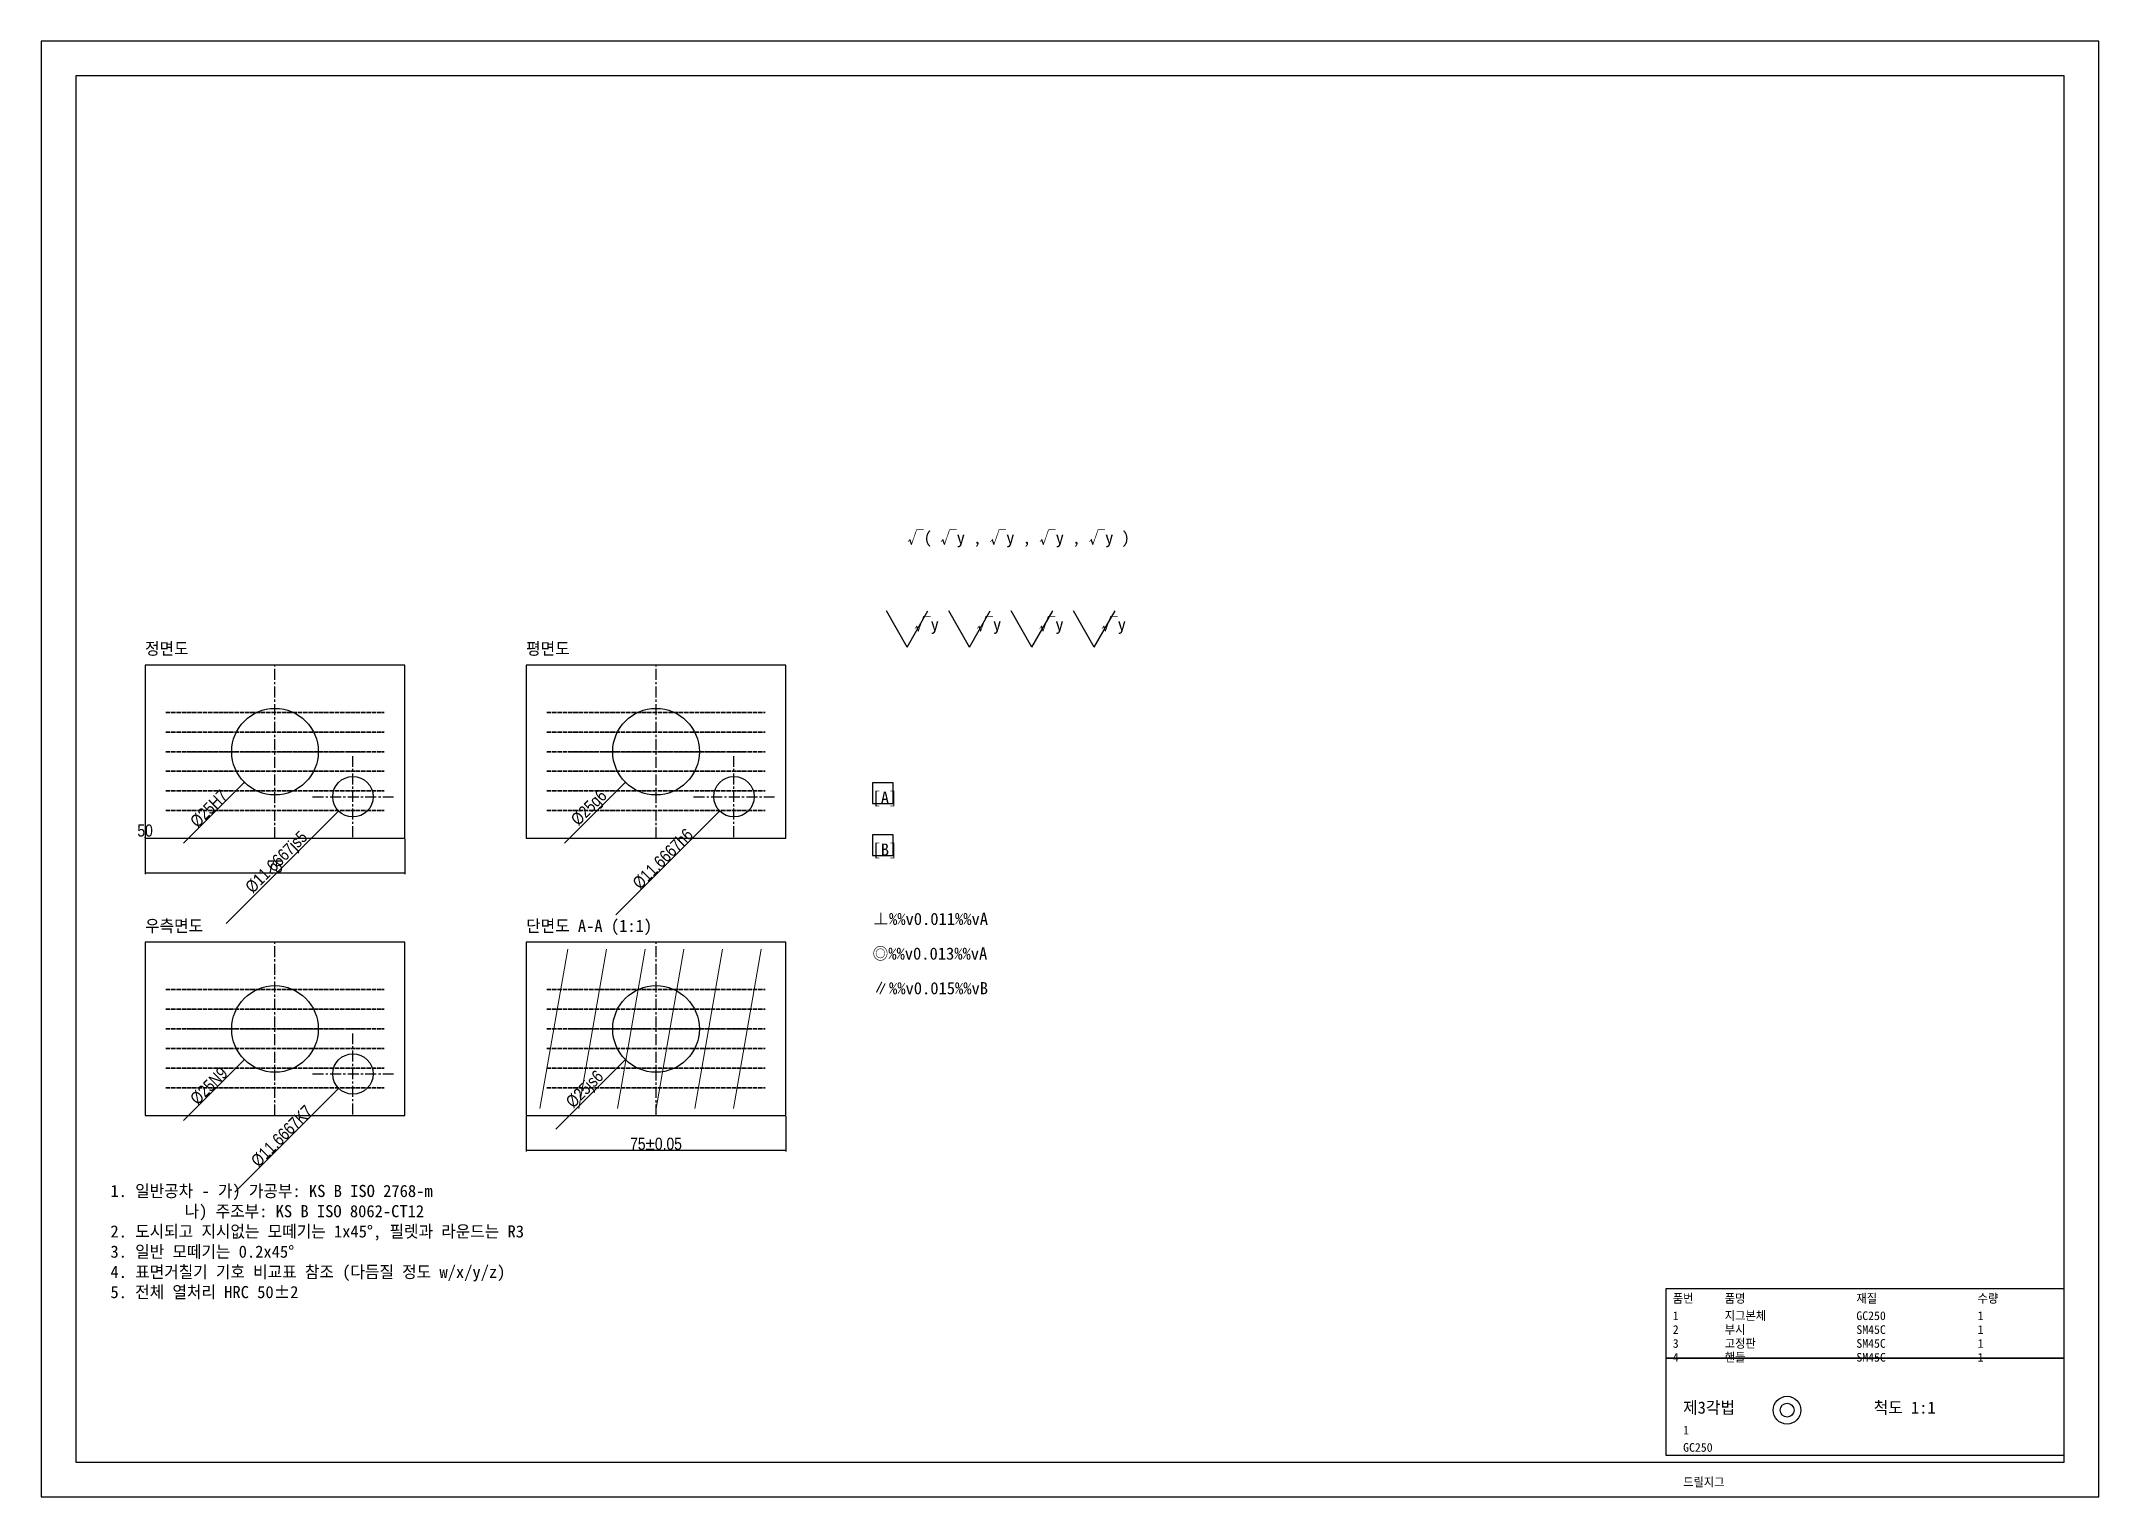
# Model space of a CAD drawing. Header units: millimetres. Extents: x 0 to 594, y 0 to 420.
import ezdxf

# ---------------------------------------------------------------- set-up
doc = ezdxf.new("R2010")
doc.units = ezdxf.units.MM
doc.linetypes.add('CENTER', pattern=[5.08, 3.175, -0.635, 0.635, -0.635])
doc.linetypes.add('DASHED', pattern=[1.524, 1.27, -0.254])
for name, color, linetype, lineweight in [('CENTER', 7, 'CENTER', 25), ('HATCH', 7, 'Continuous', 18), ('은선', 7, 'DASHED', 35)]:
    doc.layers.add(name, color=color, linetype=linetype, lineweight=lineweight)
doc.styles.add('OpenSansCondensed-Light', font='OpenSansCondensed-Light.ttf')
doc.dimstyles.new('EZ_RADIUS', dxfattribs={"dimtxt": 3.5, "dimasz": 0.25, "dimexe": 0.375, "dimexo": 0.125, "dimgap": 0.1, "dimtad": 1, "dimlfac": 100, "dimzin": 12, "dimdsep": 46, "dimtxsty": 'OpenSansCondensed-Light', "dimblk": 'CLOSEDBLANK', "dimcen": 0, "dimazin": 3, "dimtfac": 0.5, "dimtofl": 0, "dimtmove": 1, "dimatfit": 3})
doc.dimstyles.new('EZDXF', dxfattribs={"dimtxt": 3.5, "dimasz": 0.175, "dimexe": 0.375, "dimexo": 0.125, "dimgap": 0.1, "dimtad": 1, "dimlfac": 100, "dimzin": 12, "dimdsep": 46, "dimtxsty": 'OpenSansCondensed-Light', "dimblk": 'ARCHTICK', "dimcen": 2.5, "dimazin": 3, "dimtfac": 0.5, "dimtmove": 2, "dimatfit": 3})

# ---------------------------------------------------------------- blocks, each defined once
blk = doc.blocks.new('TITLE')
for tag, p in [('PART_NUMBER', (0, 0)), ('MATERIAL', (0, -5)), ('DESIGNER', (0, -10)), ('DESCRIPTION', (0, -15))]:
    blk.add_attdef(tag, p, '', height=2.5)
blk = doc.blocks.new('*U1')
blk.add_blockref('TITLE', (0, 0)).add_auto_attribs({'PART_NUMBER': '1', 'MATERIAL': 'GC250', 'DESCRIPTION': '드릴지그'})
blk = doc.blocks.new('_CLOSEDBLANK')
at = {"color": 0, "linetype": 'BYBLOCK'}
blk.add_lwpolyline([(-1, 0.2), (0, 0), (-1, -0.2)], close=True, dxfattribs=at)
blk = doc.blocks.new('*D2')
blk.add_line((58.48, 205.98), (41.09, 188.59))
at = {"layer": 'Defpoints'}
for p in [(67.5, 215), (58.66, 206.16)]:
    blk.add_point(p, dxfattribs=at)
at = {"xscale": 0.25, "yscale": 0.25, "rotation": 45.00000000000006}
blk.add_blockref('_CLOSEDBLANK', (58.66, 206.16), dxfattribs=at)
at = {"insert": (48.44, 198.56), "char_height": 3.5, "attachment_point": 5, "rotation": 45, "style": 'OpenSansCondensed-Light'}
blk.add_mtext('%%c25H7', dxfattribs=at)
blk = doc.blocks.new('*D3')
blk.add_line((85.7, 197.7), (53.45, 165.45))
at = {"layer": 'Defpoints'}
for p in [(90, 202), (85.88, 197.88)]:
    blk.add_point(p, dxfattribs=at)
at = {"xscale": 0.25, "yscale": 0.25, "rotation": 45.000000000000114}
blk.add_blockref('_CLOSEDBLANK', (85.88, 197.88), dxfattribs=at)
at = {"insert": (68.23, 182.85), "char_height": 3.5, "attachment_point": 5, "rotation": 45, "style": 'OpenSansCondensed-Light'}
blk.add_mtext('%%c11.6667js5', dxfattribs=at)
blk = doc.blocks.new('*D4')
blk.add_line((168.48, 205.98), (151.09, 188.59))
at = {"layer": 'Defpoints'}
for p in [(177.5, 215), (168.66, 206.16)]:
    blk.add_point(p, dxfattribs=at)
at = {"xscale": 0.25, "yscale": 0.25, "rotation": 45}
blk.add_blockref('_CLOSEDBLANK', (168.66, 206.16), dxfattribs=at)
at = {"insert": (158.44, 198.56), "char_height": 3.5, "attachment_point": 5, "rotation": 45, "style": 'OpenSansCondensed-Light'}
blk.add_mtext('%%c25g6', dxfattribs=at)
blk = doc.blocks.new('*D5')
blk.add_line((195.7, 197.7), (165.93, 167.93))
at = {"layer": 'Defpoints'}
for p in [(200, 202), (195.88, 197.88)]:
    blk.add_point(p, dxfattribs=at)
at = {"xscale": 0.25, "yscale": 0.25, "rotation": 45}
blk.add_blockref('_CLOSEDBLANK', (195.88, 197.88), dxfattribs=at)
at = {"insert": (179.47, 184.09), "char_height": 3.5, "attachment_point": 5, "rotation": 45, "style": 'OpenSansCondensed-Light'}
blk.add_mtext('%%c11.6667h6', dxfattribs=at)
blk = doc.blocks.new('*D6')
blk.add_line((58.48, 125.98), (41.09, 108.59))
at = {"layer": 'Defpoints'}
for p in [(67.5, 135), (58.66, 126.16)]:
    blk.add_point(p, dxfattribs=at)
at = {"xscale": 0.25, "yscale": 0.25, "rotation": 45}
blk.add_blockref('_CLOSEDBLANK', (58.66, 126.16), dxfattribs=at)
at = {"insert": (48.44, 118.56), "char_height": 3.5, "attachment_point": 5, "rotation": 45, "style": 'OpenSansCondensed-Light'}
blk.add_mtext('%%c25N9', dxfattribs=at)
blk = doc.blocks.new('*D7')
blk.add_line((85.7, 117.7), (55.93, 87.93))
at = {"layer": 'Defpoints'}
for p in [(90, 122), (85.88, 117.88)]:
    blk.add_point(p, dxfattribs=at)
at = {"xscale": 0.25, "yscale": 0.25, "rotation": 45}
blk.add_blockref('_CLOSEDBLANK', (85.88, 117.88), dxfattribs=at)
at = {"insert": (69.47, 104.09), "char_height": 3.5, "attachment_point": 5, "rotation": 45, "style": 'OpenSansCondensed-Light'}
blk.add_mtext('%%c11.6667K7', dxfattribs=at)
blk = doc.blocks.new('*D8')
blk.add_line((168.48, 125.98), (148.61, 106.11))
at = {"layer": 'Defpoints'}
for p in [(177.5, 135), (168.66, 126.16)]:
    blk.add_point(p, dxfattribs=at)
at = {"xscale": 0.25, "yscale": 0.25, "rotation": 44.99999999999994}
blk.add_blockref('_CLOSEDBLANK', (168.66, 126.16), dxfattribs=at)
at = {"insert": (157.21, 117.32), "char_height": 3.5, "attachment_point": 5, "rotation": 45, "style": 'OpenSansCondensed-Light'}
blk.add_mtext('%%c25js6', dxfattribs=at)
blk = doc.blocks.new('_ARCHTICK')
at = {"color": 0, "linetype": 'BYBLOCK', "const_width": 0.15}
blk.add_lwpolyline([(-0.5, -0.5), (0.5, 0.5)], dxfattribs=at)

msp = doc.modelspace()

# ---------------------------------------------------------------- linework, layer by layer
for p, q in [((250, 245.2), (244, 255.5923)), ((250, 245.2), (256, 255.5923)), ((268, 245.2), (262, 255.5923)), ((268, 245.2), (274, 255.5923)), ((286, 245.2), (280, 255.5923)), ((286, 245.2), (292, 255.5923)), ((304, 245.2), (298, 255.5923)), ((304, 245.2), (310, 255.5923))]:
    msp.add_line(p, q)
for points in [[(0, 0), (594, 0), (594, 420), (0, 420)], [(10, 10), (584, 10), (584, 410), (10, 410)], [(30, 190), (105, 190), (105, 240), (30, 240)], [(140, 190), (215, 190), (215, 240), (140, 240)], [(240, 200), (246, 200), (246, 206), (240, 206)], [(240, 185), (246, 185), (246, 191), (240, 191)], [(30, 110), (105, 110), (105, 160), (30, 160)], [(140, 110), (215, 110), (215, 160), (140, 160)], [(469, 40), (584, 40), (584, 60), (469, 60)], [(469, 12), (584, 12), (584, 40), (469, 40)]]:
    msp.add_lwpolyline(points, close=True)
for centre, radius in [((67.5, 215), 12.5), ((177.5, 215), 12.5), ((90, 202), 5.83333), ((200, 202), 5.83333), ((67.5, 135), 12.5), ((177.5, 135), 12.5), ((90, 122), 5.83333), ((504, 25), 4), ((504, 25), 2)]:
    msp.add_circle(centre, radius)
at = {"layer": 'CENTER'}
for p, q in [((67.5, 190), (67.5, 240)), ((177.5, 190), (177.5, 240)), ((42.5, 215), (92.5, 215)), ((152.5, 215), (202.5, 215)), ((90, 190.33333), (90, 213.66667)), ((200, 190.33333), (200, 213.66667)), ((78.33333, 202), (101.66667, 202)), ((188.33333, 202), (211.66667, 202)), ((67.5, 110), (67.5, 160)), ((177.5, 110), (177.5, 160)), ((42.5, 135), (92.5, 135)), ((90, 110.33333), (90, 133.66667)), ((152.5, 135), (202.5, 135)), ((78.33333, 122), (101.66667, 122))]:
    msp.add_line(p, q, dxfattribs=at)
at = {"layer": 'HATCH'}
for p, q in [((144, 112), (152, 158)), ((155.16667, 112), (163.16667, 158)), ((166.33333, 112), (174.33333, 158)), ((177.5, 112), (185.5, 158)), ((188.66667, 112), (196.66667, 158)), ((199.83333, 112), (207.83333, 158))]:
    msp.add_line(p, q, dxfattribs=at)
at = {"layer": '은선'}
for p, q in [((36, 226.33333), (99, 226.33333)), ((146, 226.33333), (209, 226.33333)), ((36, 220.66667), (99, 220.66667)), ((146, 220.66667), (209, 220.66667)), ((36, 215), (99, 215)), ((146, 215), (209, 215)), ((36, 209.33333), (99, 209.33333)), ((146, 209.33333), (209, 209.33333)), ((36, 203.66667), (99, 203.66667)), ((146, 203.66667), (209, 203.66667)), ((36, 198), (99, 198)), ((146, 198), (209, 198)), ((36, 146.33333), (99, 146.33333)), ((146, 146.33333), (209, 146.33333)), ((36, 140.66667), (99, 140.66667)), ((146, 140.66667), (209, 140.66667)), ((36, 135), (99, 135)), ((146, 135), (209, 135)), ((36, 129.33333), (99, 129.33333)), ((146, 129.33333), (209, 129.33333)), ((36, 123.66667), (99, 123.66667)), ((146, 123.66667), (209, 123.66667)), ((36, 118), (99, 118)), ((146, 118), (209, 118))]:
    msp.add_line(p, q, dxfattribs=at)

# ---------------------------------------------------------------- block references
msp.add_blockref('*U1', (474, 18))

# ---------------------------------------------------------------- texts
for s, height, p in [('√( √y , √y , √y , √y )', 3.5, (250, 275)), ('√y', 3.5, (252, 250)), ('√y', 3.5, (270, 250)), ('√y', 3.5, (288, 250)), ('√y', 3.5, (306, 250)), ('정면도', 3.5, (30, 243)), ('평면도', 3.5, (140, 243)), ('[A]', 3.5, (240, 200)), ('[B]', 3.5, (240, 185)), ('우측면도', 3.5, (30, 163)), ('단면도 A-A (1:1)', 3.5, (140, 163)), ('⊥%%v0.011%%vA', 3.5, (240, 165)), ('◎%%v0.013%%vA', 3.5, (240, 155)), ('∥%%v0.015%%vB', 3.5, (240, 145)), ('품번', 2.5, (471, 56)), ('품명', 2.5, (486, 56)), ('지그본체', 2.5, (486, 51)), ('재질', 2.5, (524, 56)), ('GC250', 2.5, (524, 51)), ('수량', 2.5, (559, 56)), ('2', 2.5, (471, 47)), ('1', 2.5, (471, 51)), ('부시', 2.5, (486, 47)), ('SM45C', 2.5, (524, 47)), ('1', 2.5, (559, 51)), ('1', 2.5, (559, 47)), ('3', 2.5, (471, 43)), ('핸들', 2.5, (486, 39)), ('고정판', 2.5, (486, 43)), ('SM45C', 2.5, (524, 43)), ('1', 2.5, (559, 43)), ('4', 2.5, (471, 39)), ('SM45C', 2.5, (524, 39)), ('1', 2.5, (559, 39)), ('제3각법', 3.5, (474, 24)), ('척도 1:1', 3.5, (529, 24))]:
    msp.add_text(s, height=height).set_placement(p)
at = {"insert": (20, 90), "char_height": 3.5, "attachment_point": 1}
msp.add_mtext('1. 일반공차 - 가) 가공부: KS B ISO 2768-m\\P         나) 주조부: KS B ISO 8062-CT12\\P2. 도시되고 지시없는 모떼기는 1x45°, 필렛과 라운드는 R3\\P3. 일반 모떼기는 0.2x45°\\P4. 표면거칠기 기호 비교표 참조 (다듬질 정도 w/x/y/z)\\P5. 전체 열처리 HRC 50±2', dxfattribs=at)

# ---------------------------------------------------------------- dimensions: what is measured, and where the dimension line sits
for base, p1, p2, text in [((30, 190), (30, 190), (30, 240), '50'), ((30, 180), (30, 190), (105, 190), '75'), ((140, 100), (140, 110), (215, 110), '75±0.05')]:
    msp.add_linear_dim(base=base, p1=p1, p2=p2, text=text, dimstyle='EZDXF').render()
for p1, p2, text, picture, middle in [((76.33883, 223.83883), (58.66117, 206.16117), '%%c25H7', '*D2', (48.44347, 198.55977)), ((186.33883, 223.83883), (168.66117, 206.16117), '%%c25g6', '*D4', (158.44347, 198.55977)), ((94.12479, 206.12479), (85.87521, 197.87521), '%%c11.6667js5', '*D3', (68.2329, 182.84919)), ((204.12479, 206.12479), (195.87521, 197.87521), '%%c11.6667h6', '*D5', (179.47033, 184.08663)), ((76.33883, 143.83883), (58.66117, 126.16117), '%%c25N9', '*D6', (48.44347, 118.55977)), ((186.33883, 143.83883), (168.66117, 126.16117), '%%c25js6', '*D8', (157.20604, 117.32233)), ((94.12479, 126.12479), (85.87521, 117.87521), '%%c11.6667K7', '*D7', (69.47033, 104.08663))]:
    dim = msp.add_diameter_dim_2p(p1=p1, p2=p2, text=text, dimstyle='EZ_RADIUS')
    dim.commit()
    dim.dimension.update_dxf_attribs({"geometry": picture, "text_midpoint": middle})

doc.saveas('drawing.dxf')
